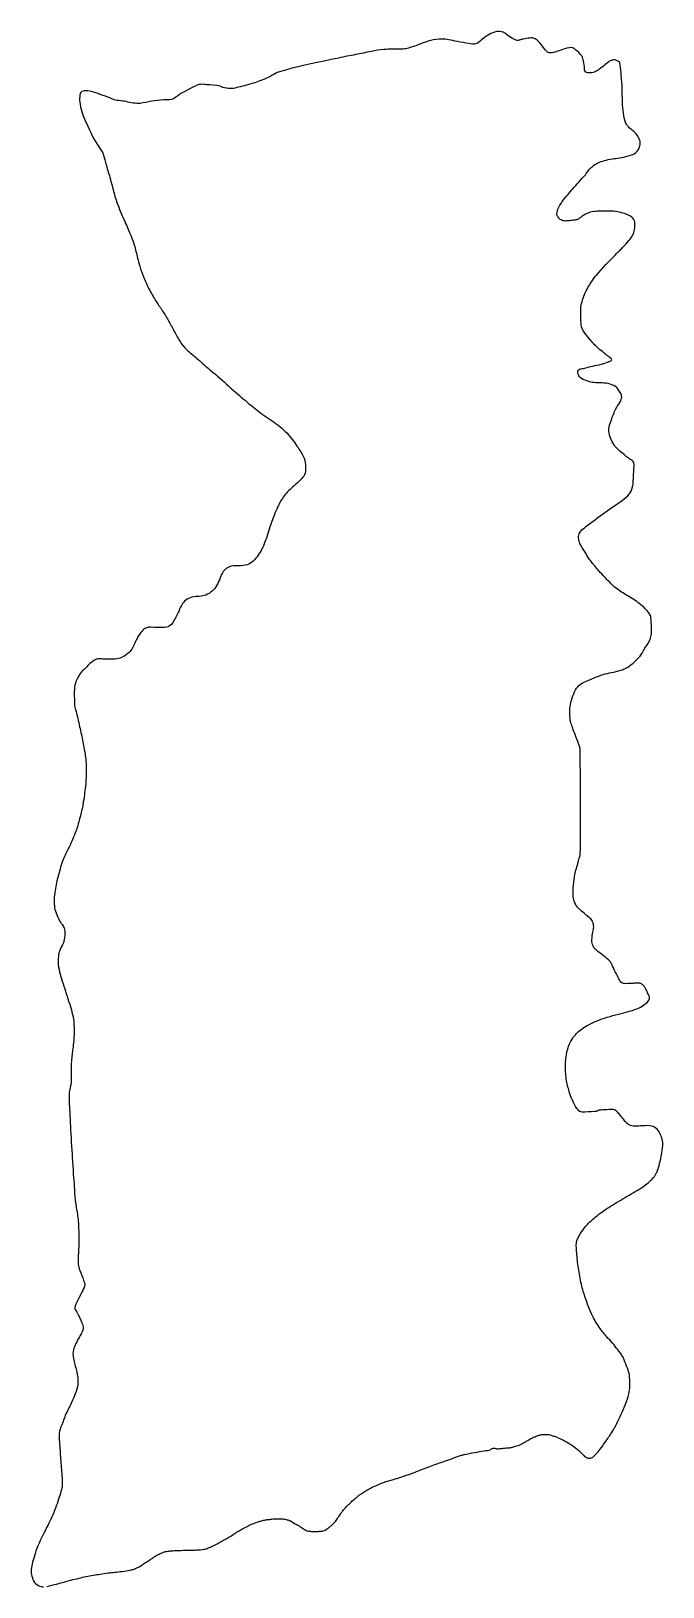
# Model space of a CAD drawing. Extents: x -137 to 142, y -384 to 305.
import ezdxf

# ---------------------------------------------------------------- set-up
doc = ezdxf.new("R2010")
doc.units = 0
doc.layers.add('MODELSKETCH_VISIBLE', color=7, linetype='CONTINUOUS')

msp = doc.modelspace()

# ---------------------------------------------------------------- linework, layer by layer
at = {"layer": 'MODELSKETCH_VISIBLE'}
for points, knots in [([(112.93, 66.86), (111.87, 68.12), (109.79, 70.56), (107.7, 74.25), (105.41, 77.62), (104.88, 80.17), (105.31, 83.21), (110.66, 87.01), (118.48, 92.93), (123.46, 96.03), (126.82, 98.76), (129.08, 101.68), (129.24, 106.66), (129.65, 111.96), (129.48, 114.15), (127.72, 114.93), (124.05, 118.01), (120.9, 120.64), (118.81, 124.7), (118.08, 128.47), (119.7, 133), (121.58, 137.86), (123.76, 140.72), (124.39, 143.12), (123.14, 145.12), (122.05, 146.95), (118.96, 148.48), (115.41, 148.9), (112.51, 148.8), (109.61, 149.31), (106.21, 150.52), (104.75, 152.17), (104.33, 154.98), (107.35, 155.14), (111.31, 156.4), (114.84, 156.92), (118.01, 158.08), (119.25, 158.54), (119.85, 159.26), (119.05, 159.98), (114.78, 163.08), (110.52, 167.16), (107.86, 170.94), (105.81, 173.46), (106.15, 180.45), (105.71, 183.05), (108.25, 189.41), (109.12, 191.11), (112.81, 197.01), (121.08, 205.4), (124.33, 208.53), (127.25, 211.77), (128.89, 213.74), (129.82, 216.01), (130.04, 218.75), (129.81, 221.36), (127.44, 223.17), (124.55, 224.02), (121.38, 224.9), (117.73, 224.77), (114.11, 224.84), (111.02, 224.7), (108.43, 223.84), (106.49, 222.42), (105.38, 221.73), (104.28, 220.9), (102.15, 220.78), (99.74, 220.44), (97.62, 220.54), (96.19, 221.78), (95.15, 223.2), (95.75, 225.96), (97.75, 229.26), (100.17, 232.11), (104.84, 237.6), (108.01, 240.78), (109.31, 242.92), (111.02, 244.62), (113.57, 246.37), (116.45, 247.26), (119.85, 248.17), (123.16, 248.3), (126.88, 249.29), (129.7, 250.09), (131.68, 252.05), (132.65, 255.29), (131.59, 257.53), (130.21, 259.67), (127.47, 261.52), (125.54, 264.09), (124.87, 268.44), (124.33, 273.29), (124.42, 279.05), (123.95, 284.73), (123.55, 289.2), (123.25, 290.86), (122.31, 291.26), (121.25, 292.01), (120.07, 291.79), (118.64, 291.29), (116.65, 289.51), (114.19, 287.72), (112.1, 286.3), (109.79, 285.89), (107.32, 286.46), (107.8, 289.64), (106.72, 292.65), (106.45, 293.91), (103.66, 296.36), (101.79, 297.7), (97.79, 296.37), (95.2, 295.41), (93.12, 294.9), (91.42, 294.79), (89.85, 296.7), (87.29, 300.15), (85.45, 301.51), (83.4, 301.6), (80.58, 301.05), (78.99, 300.66), (77.79, 300.23), (75.69, 301.2), (73.05, 303.13), (71.68, 304.26), (67.38, 304.8), (61.98, 300.8), (59.74, 298.43), (56.12, 299.06), (51.4, 299.91), (47.55, 300.75), (44.37, 301.18), (39.28, 300.65), (35.22, 298.85), (30.94, 297.47), (28.53, 296.66), (25.69, 296.56), (22.37, 296.53), (18.64, 296.54), (13, 295.55), (6.09, 294.09), (1.26, 293.26), (-1.27, 292.64)], [0, 0, 0, 0, 0.00878, 0.017069, 0.025052, 0.03134, 0.037796, 0.047832, 0.060556, 0.070283, 0.078403, 0.085797, 0.094719, 0.104029, 0.10946, 0.114624, 0.123318, 0.131586, 0.139925, 0.147592, 0.156276, 0.165475, 0.173003, 0.178956, 0.184852, 0.190628, 0.197878, 0.205464, 0.212209, 0.219099, 0.226572, 0.232484, 0.238272, 0.244482, 0.252749, 0.260461, 0.26771, 0.272283, 0.27558, 0.279064, 0.288141, 0.29819, 0.306572, 0.313705, 0.323859, 0.330882, 0.340907, 0.346607, 0.3569, 0.370761, 0.379424, 0.387532, 0.393901, 0.400019, 0.406638, 0.412905, 0.419497, 0.426451, 0.433649, 0.441274, 0.448898, 0.455883, 0.462467, 0.468592, 0.473119, 0.477633, 0.483399, 0.489722, 0.495418, 0.50075, 0.505796, 0.51225, 0.520013, 0.527859, 0.538608, 0.547121, 0.553247, 0.559373, 0.566327, 0.573281, 0.580709, 0.58802, 0.595829, 0.602595, 0.60911, 0.616211, 0.622323, 0.628632, 0.635811, 0.642841, 0.651082, 0.659954, 0.669526, 0.679239, 0.687672, 0.692467, 0.696281, 0.700728, 0.704939, 0.709759, 0.716266, 0.723313, 0.72961, 0.735708, 0.741294, 0.748018, 0.755097, 0.759642, 0.767116, 0.773106, 0.780994, 0.787832, 0.793585, 0.798424, 0.804513, 0.812883, 0.81879, 0.824363, 0.831154, 0.836257, 0.840497, 0.846449, 0.853676, 0.858922, 0.866791, 0.877095, 0.884061, 0.891299, 0.900187, 0.908061, 0.915188, 0.924071, 0.932658, 0.941032, 0.947357, 0.953968, 0.96121, 0.968877, 0.978372, 0.98902, 1, 1, 1, 1]), ([(-1.27, 292.64), (-10, 290.83), (-21.74, 288.41), (-24.37, 287.29), (-28.59, 286.44), (-31.31, 284.53), (-34, 283.35), (-39.09, 281.34), (-46.32, 279.53), (-49.04, 278.9), (-52.84, 279.54), (-54.69, 280.84), (-60.47, 280.72), (-60.34, 280.92), (-60.35, 280.93)], [0, 0, 0, 0, 0.187724, 0.254697, 0.336299, 0.410433, 0.478668, 0.575355, 0.686565, 0.755875, 0.830819, 0.899933, 0.99157, 1, 1, 1, 1]), ([(-60.34, 280.89), (-61.19, 281), (-63.17, 281.26), (-67.31, 278.91), (-70.68, 277.24), (-73.99, 274.91), (-75.2, 274.04), (-80.48, 274.19), (-85.42, 273.34), (-90.54, 271.99), (-96.8, 273.85), (-100.14, 273.71), (-103.5, 275.46), (-107.32, 276.63), (-109.27, 277.47), (-112.28, 278.2), (-113.78, 278.22), (-115.09, 277.86), (-115.82, 276.98), (-116.01, 275.27), (-116.05, 273.11), (-115.13, 268.6), (-113.61, 265), (-108.61, 254.25), (-105.48, 250.95), (-104.59, 246.28), (-102.76, 240.63), (-100.97, 233.46), (-99.26, 227.62), (-95.61, 219.53), (-93.25, 213.85), (-91.69, 210.06), (-90.38, 203.98), (-89.45, 200.57), (-87.68, 195.7), (-86.04, 191.73), (-83.14, 186.36), (-80.29, 182.3), (-77.43, 177.74), (-74.71, 172.92), (-72.17, 168.05), (-69.64, 164.2), (-65.18, 160.74), (-60.29, 156.22), (-54.86, 151.9), (-47, 144.7), (-40.42, 139.15), (-34.45, 134.29), (-26.87, 129.8), (-21.69, 123.88), (-18.04, 118.41), (-16.07, 114.72), (-15.91, 110.94), (-15.82, 107.81), (-21.06, 103.35), (-25.62, 98.99), (-28.48, 93.8), (-31.48, 86.14), (-33.75, 78.27), (-36.58, 72.52), (-41.41, 67.09), (-48.89, 68.54), (-53.43, 65.06), (-54.8, 58.09), (-60.64, 54.08), (-65.34, 54.37), (-68.49, 53.2), (-70.78, 51.19), (-72, 47.62), (-74.3, 43.33), (-76.21, 40.26), (-80.3, 40.53), (-84.5, 40.65)], [0, 0, 0, 0, 0.010548, 0.024242, 0.037229, 0.049704, 0.057398, 0.07164, 0.086345, 0.101036, 0.117147, 0.128773, 0.141109, 0.153818, 0.163393, 0.174461, 0.182412, 0.18958, 0.196132, 0.204234, 0.213798, 0.227062, 0.240417, 0.262239, 0.27608, 0.289416, 0.305201, 0.322502, 0.338524, 0.35762, 0.373447, 0.386506, 0.402214, 0.414577, 0.428825, 0.442369, 0.458039, 0.472428, 0.487187, 0.502373, 0.51733, 0.530955, 0.54606, 0.562489, 0.5795, 0.600402, 0.619322, 0.637019, 0.655955, 0.674023, 0.690366, 0.703353, 0.715507, 0.726302, 0.74264, 0.758972, 0.774378, 0.792787, 0.811184, 0.827473, 0.843838, 0.860654, 0.874995, 0.891706, 0.908075, 0.921772, 0.933235, 0.944022, 0.956473, 0.970677, 0.981609, 1, 1, 1, 1]), ([(128.79, 24.44), (129.34, 24.94), (130.54, 26.05), (132.83, 28.38), (133.98, 30.91), (134.67, 31.82), (137.29, 35.48), (137.37, 40.01), (137.1, 44.85), (136.9, 45.88), (135.84, 47.48), (134.75, 48.63), (132.62, 50.86), (127.15, 54.46), (122.11, 57.14), (117.62, 61.71), (114.68, 64.87), (113.47, 66.26), (112.93, 66.86)], [0, 0, 0, 0, 0.052921, 0.116162, 0.172051, 0.209322, 0.279189, 0.355884, 0.430003, 0.465337, 0.511169, 0.554605, 0.61401, 0.702144, 0.786356, 0.873335, 0.94498, 1, 1, 1, 1]), ([(-84.5, 40.65), (-84.75, 40.67), (-85.32, 40.72), (-86.67, 40.31), (-87.63, 39.84), (-89.51, 37.67), (-90.4, 35.95), (-92.06, 32.76), (-93.09, 30.32), (-95.12, 28.63), (-97.9, 26.74), (-101.24, 26.5), (-104.36, 26.59), (-107.03, 26.59), (-108.16, 26.78), (-109.61, 25.98), (-111.57, 24.6), (-113.19, 22.68), (-115.26, 21.04), (-116.78, 18.36), (-118.12, 15.97), (-118.43, 12.01), (-118.29, 8.34), (-118.39, 5.82), (-117.45, 3.21), (-115.97, -3.61), (-114.52, -9.82), (-113.46, -16), (-113.19, -18.64), (-113.02, -21.66), (-113.11, -24.82), (-113.23, -28.88), (-113.82, -32.63), (-114.28, -36.65), (-115.53, -42.78), (-116.63, -46.2), (-117.35, -49.07), (-118.53, -51.76), (-119.74, -54.94), (-121.55, -58.26), (-122.71, -60.79), (-123.96, -63.77), (-124.91, -67.48), (-126.24, -71.62), (-126.59, -74.96), (-127.44, -78.72), (-127.28, -82.85), (-126.61, -85.73), (-124.9, -89.26), (-124.08, -90.66), (-122.23, -92.38), (-122.78, -99.51), (-125.16, -101.97), (-125.98, -109.15), (-123.31, -117.13), (-120.54, -126.03), (-118.04, -133.45), (-118.68, -144.23), (-119.25, -147.1), (-119.56, -150.11), (-119.97, -156.96), (-119.57, -161.18), (-120.32, -163), (-120.76, -166.6), (-120.57, -170.64), (-119.25, -196.21), (-118.3, -207.55), (-118, -214.19), (-116.69, -219.89), (-116.35, -226.82), (-116.34, -234.17), (-116.93, -241.26), (-115.98, -243.92), (-114.2, -248.42), (-113.46, -250.6), (-114.59, -252.86), (-116.7, -257.14), (-118.58, -260.46), (-117.4, -262.25), (-115.69, -265.66), (-114.96, -267.2), (-114.06, -269.92), (-115.74, -272.93), (-117.71, -276.45), (-118.98, -279.21), (-119.02, -283.12), (-117.28, -288.37), (-116.73, -291.6), (-116.78, -295.66), (-118.31, -299.71), (-119.96, -303.48), (-122.74, -308.8), (-123.49, -311.64), (-125.29, -315.37), (-124.93, -320.36), (-124.43, -327.49), (-123.83, -334.6), (-123.56, -339.64), (-124.55, -342.94), (-127.04, -350.7), (-130.55, -357.91), (-135.24, -366.75), (-137.2, -374.66), (-137.6, -377.42), (-137.04, -380.23), (-135.81, -382.92), (-133.16, -384.05), (-132.35, -384.13), (-132.04, -384.17)], [0, 0, 0, 0, 0.004233, 0.009695, 0.014681, 0.02243, 0.029254, 0.038107, 0.045794, 0.053332, 0.061883, 0.070435, 0.078931, 0.086534, 0.091412, 0.097255, 0.104592, 0.112069, 0.119714, 0.127886, 0.135669, 0.145021, 0.154149, 0.161406, 0.169123, 0.181464, 0.193864, 0.205463, 0.213146, 0.221142, 0.229605, 0.239095, 0.248209, 0.257805, 0.269599, 0.278623, 0.286573, 0.294599, 0.303357, 0.312512, 0.320381, 0.328751, 0.338069, 0.347867, 0.35651, 0.36577, 0.375234, 0.38354, 0.39273, 0.398658, 0.405749, 0.417838, 0.426631, 0.438696, 0.452597, 0.466861, 0.480446, 0.495662, 0.503572, 0.511579, 0.524098, 0.533731, 0.540205, 0.548627, 0.558327, 0.582069, 0.598685, 0.610312, 0.621595, 0.633956, 0.64707, 0.659348, 0.667399, 0.67765, 0.684617, 0.691779, 0.702343, 0.71117, 0.717748, 0.726876, 0.73324, 0.740756, 0.74941, 0.758933, 0.767036, 0.776254, 0.787314, 0.795931, 0.805247, 0.814958, 0.824752, 0.836164, 0.844345, 0.853582, 0.864055, 0.876771, 0.88956, 0.899867, 0.908532, 0.921751, 0.935393, 0.950512, 0.963803, 0.971513, 0.979301, 0.987359, 0.995111, 1, 1, 1, 1]), ([(135.55, -121.14), (135.24, -120.41), (134.67, -119.07), (133.83, -117.95), (132.65, -116.99), (131.67, -116.8), (130.26, -116.9), (128.56, -117.04), (125.35, -117.21), (124.55, -116.99), (123.67, -116.49), (123.29, -115.67), (122.85, -115.13), (119.74, -108.86), (119.66, -108.36), (118.85, -106.94), (115.94, -104.65), (113.14, -102.62), (111.82, -101.25), (111.11, -99.74), (110.79, -98.52), (111.13, -94.87), (111.8, -92.74), (111.66, -89.9), (110.02, -87.96), (108.44, -86.84), (104.25, -83.3), (103.47, -81.58), (102.49, -79.31), (102.62, -76.01), (102.86, -70.72), (104.1, -65.81), (105.62, -60.41), (105.95, -59.92), (105.83, -13.1), (105.51, -12.4), (102.86, -5.2), (101.13, -0.66), (101.12, 3.13), (101.2, 6.53), (102.41, 10.32), (103.93, 13.84), (106.49, 16.14), (111.96, 18.17), (115.74, 19.88), (119.64, 20.62), (122.83, 21.31), (126, 22.36), (128.11, 23.81), (128.79, 24.44)], [0, 0, 0, 0, 0.018184, 0.032579, 0.047046, 0.058979, 0.07289, 0.089432, 0.110868, 0.122003, 0.133707, 0.144428, 0.155765, 0.187302, 0.196945, 0.211059, 0.23474, 0.257531, 0.274074, 0.289036, 0.302723, 0.32545, 0.344188, 0.363923, 0.382375, 0.399931, 0.427815, 0.444746, 0.462877, 0.484791, 0.512414, 0.541038, 0.567695, 0.582634, 0.663913, 0.681744, 0.713398, 0.741245, 0.7641, 0.786272, 0.810407, 0.833757, 0.855876, 0.88488, 0.909975, 0.93372, 0.955514, 0.977811, 1, 1, 1, 1]), ([(100.68, -164.12), (100.4, -163.35), (99.72, -161.42), (99.06, -155.15), (99.39, -148.75), (100.81, -143.64), (103.39, -139.48), (108.05, -135.79), (115.28, -132.46), (125.02, -130.05), (132.21, -128.15), (137.28, -124.09), (136.2, -122.25), (135.55, -121.14)], [0, 0, 0, 0, 0.062587, 0.15733, 0.254891, 0.341175, 0.423395, 0.514241, 0.62153, 0.742059, 0.84822, 0.935569, 1, 1, 1, 1]), ([(109.44, -260.12), (108.88, -258.7), (107.67, -255.59), (105.94, -249.19), (104.69, -242.28), (104.11, -235.64), (103.76, -230.78), (106.46, -226.76), (108.85, -223.52), (113.92, -219.09), (119.92, -215.13), (127.45, -210.68), (133.92, -207.02), (138.03, -203.35), (138.95, -201.88), (139.66, -200.66), (140.51, -198.46), (141.38, -194.66), (142.38, -189.93), (142.31, -186.77), (141.45, -183.95), (139.91, -181.46), (137.4, -179.76), (133.47, -180.11), (130.07, -180.19), (128.55, -180.21), (127.4, -179.72), (125.96, -178.58), (124.51, -176.62), (123.11, -174.98), (121.82, -173.59), (120.86, -172.82), (118.34, -172.83), (115.07, -173.1), (114.07, -173.08), (113.2, -173.59), (112.08, -173.79), (106.57, -174.06), (105.61, -173.87), (104.63, -173), (103.62, -171.38), (101.64, -167.73), (100.96, -165.34), (100.68, -164.12)], [0, 0, 0, 0, 0.029616, 0.064482, 0.100851, 0.135897, 0.165333, 0.194103, 0.221467, 0.2561, 0.292956, 0.333092, 0.370893, 0.401956, 0.419127, 0.434659, 0.455089, 0.482235, 0.512213, 0.536242, 0.559187, 0.582098, 0.604848, 0.63175, 0.656932, 0.673191, 0.687756, 0.705973, 0.727274, 0.747514, 0.765922, 0.78022, 0.801697, 0.826502, 0.839883, 0.852294, 0.867501, 0.899156, 0.912864, 0.927165, 0.945987, 0.97352, 1, 1, 1, 1]), ([(70.79, -322.91), (71.05, -322.86), (71.64, -322.74), (73.06, -322.65), (73.87, -322.58), (74.89, -322.57), (75.78, -322.29), (77, -321.95), (78.2, -321.5), (79.32, -321.25), (80.55, -320.37), (81.77, -319.81), (82.51, -319.31), (84.41, -318.21), (85.7, -317.7), (86.71, -317.31), (87.45, -317), (88.96, -316.67), (90.06, -316.64), (90.12, -316.67), (91.22, -316.7), (91.71, -316.75), (92.94, -317), (93.41, -317.29), (94.37, -317.51), (94.44, -317.51), (95.6, -317.97), (98.17, -319.01), (101.24, -320.87), (104.38, -323.05), (106.69, -325.37), (107.26, -326.05), (108.01, -326.69), (108.59, -327), (109.32, -327.17), (110.22, -327.22), (111.08, -327), (111.69, -326.38), (112.44, -325.66), (113.76, -324.32), (115.74, -321.59), (118.67, -317.37), (121, -313.75), (122.87, -309.87), (125.01, -305.47), (126.67, -301.13), (127.67, -296.87), (127.8, -294.84), (127.67, -290.1), (126.69, -287.55), (125.17, -283.65), (124.61, -282.23), (123.38, -280.54), (122.88, -279.75), (122.14, -278.91), (120.07, -276.19), (117.41, -273.38), (114.33, -269.87), (111.23, -264.48), (109.95, -261.54), (109.44, -260.12)], [0, 0, 0, 0, 0.011877, 0.027059, 0.038882, 0.051464, 0.063828, 0.078237, 0.092725, 0.106384, 0.122138, 0.136726, 0.148986, 0.16778, 0.183313, 0.196189, 0.207638, 0.224049, 0.236787, 0.240401, 0.25319, 0.263345, 0.277052, 0.287592, 0.29963, 0.303085, 0.316103, 0.337865, 0.362282, 0.387925, 0.410601, 0.422607, 0.43495, 0.445375, 0.456289, 0.468403, 0.48029, 0.491948, 0.50481, 0.521959, 0.545548, 0.574759, 0.601431, 0.627846, 0.656101, 0.684245, 0.710317, 0.729103, 0.756136, 0.778464, 0.803985, 0.820428, 0.838472, 0.850706, 0.863728, 0.887098, 0.912624, 0.940335, 0.97221, 1, 1, 1, 1]), ([(-0.24, -351.59), (-0.02, -351.24), (0.51, -350.44), (2.2, -348.59), (3.85, -346.95), (5.53, -345.38), (6.45, -344.8), (7.36, -343.89), (8.03, -343.52), (8.49, -343.07), (9.06, -342.76), (10.88, -341.62), (12.73, -340.29), (16.08, -339.11), (18.61, -337.87), (20.88, -337.1), (23.15, -336.63), (26.31, -335.54), (31.24, -333.92), (35.92, -332.02), (41.92, -329.74), (45.64, -328.6), (48.99, -327.32), (52.47, -325.99), (53.98, -325.7), (56.82, -325.02), (61.08, -324.32), (64.47, -323.73), (65.82, -323.55), (66.33, -323.15), (66.96, -322.75), (67.56, -322.73), (68.37, -322.82), (68.81, -323.18), (69.92, -322.99), (70.79, -322.91)], [0, 0, 0, 0, 0.024007, 0.056723, 0.089414, 0.120407, 0.142414, 0.165556, 0.183817, 0.199823, 0.216375, 0.246104, 0.278374, 0.317317, 0.352616, 0.384357, 0.415577, 0.453444, 0.500604, 0.548391, 0.600829, 0.641861, 0.68166, 0.721182, 0.746755, 0.781458, 0.825853, 0.864664, 0.887807, 0.903998, 0.921422, 0.937776, 0.955951, 0.970515, 1, 1, 1, 1]), ([(-130.39, -383.98), (-127.5, -383.26), (-122.82, -382.1), (-120.04, -381.09), (-116.08, -380.38), (-113.34, -379.47), (-109.8, -379.07), (-106.97, -378.44), (-103.4, -377.93), (-100.39, -377.77), (-97.29, -377.29), (-93.65, -376.75), (-91.84, -376.37), (-89.96, -375.42), (-88.49, -374.66), (-86.81, -373.37), (-84.91, -372.27), (-83.68, -371.3), (-82.11, -370.29), (-80.8, -369.6), (-78.99, -368.78), (-76.92, -368.35), (-75.21, -368.16), (-72.68, -368.03), (-69.3, -367.94), (-66.93, -367.97), (-64.55, -367.8), (-63.22, -367.79), (-61.68, -367.62), (-60.35, -367.47), (-58.66, -366.72), (-56.76, -365.99), (-54.39, -364.65), (-50.75, -362.74), (-48.6, -361.4), (-46.46, -359.98), (-44.32, -358.71), (-41.8, -357.41), (-40.01, -356.39), (-37.76, -355.71), (-36.22, -355.11), (-34.61, -354.64), (-32.86, -354.38), (-31.38, -354.24), (-29.15, -353.93), (-26.84, -354.02), (-24.97, -354.14), (-23.53, -354.68), (-22.24, -355.06), (-21.34, -355.8), (-19.63, -356.59), (-18.55, -357.38), (-17.8, -357.81), (-16.82, -358.43), (-15.88, -359.14), (-14.67, -359.56), (-12.81, -359.58), (-10.93, -359.65), (-9.28, -359.54), (-7.6, -359.41), (-5.79, -358.01), (-4.52, -357.15), (-3, -355.63), (-1.76, -353.91), (-0.77, -352.4), (-0.24, -351.59)], [0, 0, 0, 0, 0.030412, 0.049102, 0.070263, 0.089015, 0.109102, 0.127783, 0.148187, 0.166968, 0.186347, 0.206994, 0.221835, 0.237183, 0.25118, 0.266936, 0.28298, 0.296628, 0.31118, 0.324415, 0.339633, 0.355337, 0.369436, 0.386658, 0.406614, 0.423632, 0.440067, 0.45264, 0.465876, 0.4784, 0.492941, 0.5083, 0.526295, 0.548271, 0.565711, 0.582747, 0.600009, 0.618127, 0.63385, 0.650236, 0.664223, 0.678181, 0.692442, 0.70569, 0.721854, 0.73848, 0.753258, 0.766638, 0.778925, 0.790588, 0.805449, 0.817978, 0.828, 0.839544, 0.851283, 0.863352, 0.878103, 0.893062, 0.906886, 0.920823, 0.936867, 0.95049, 0.966045, 0.9819, 1, 1, 1, 1])]:
    msp.add_open_spline(points, degree=3, knots=knots, dxfattribs=at)

doc.saveas('drawing.dxf')
